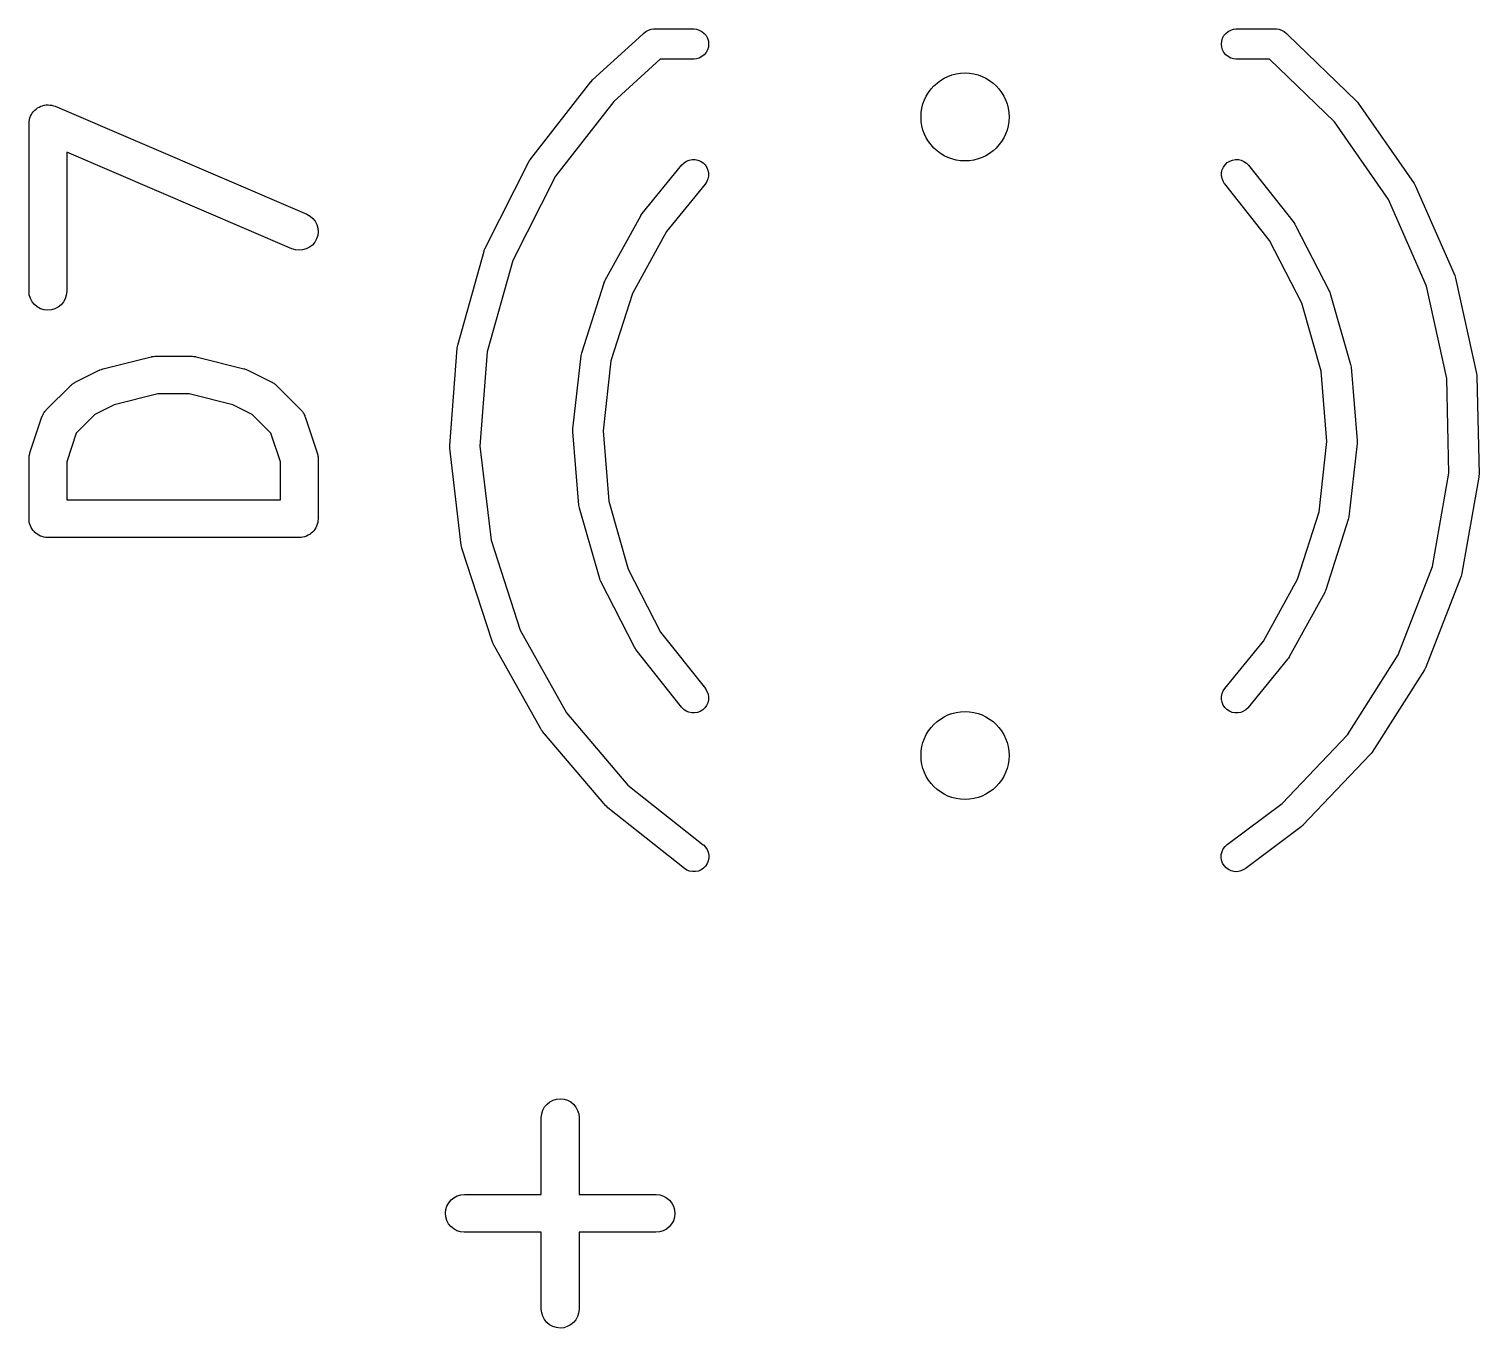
# Model space of a CAD drawing. Extents: x 2.7 to 6.64, y -5.71 to -1.95.
# Drawn here: x 6.4086 to 6.6356, y -3.1416 to -2.9382 of the extents above; entities that cross this region are included whole.
import ezdxf

# ---------------------------------------------------------------- set-up
doc = ezdxf.new("R2010")
doc.units = 0
doc.header["$MEASUREMENT"] = 0
doc.layers.add('BLACK', color=7, linetype='CONTINUOUS')

msp = doc.modelspace()

# ---------------------------------------------------------------- linework, layer by layer
at = {"layer": 'BLACK', "linetype": 'CONTINUOUS'}
for p, q in [((6.49681, -2.94617), (6.50468, -2.93899)), ((6.50468, -2.93899), (6.50478, -2.93887)), ((6.50478, -2.93887), (6.50514, -2.93858)), ((6.50514, -2.93858), (6.50555, -2.93836)), ((6.50555, -2.93836), (6.50599, -2.93822)), ((6.50599, -2.93822), (6.50634, -2.93819)), ((6.50634, -2.93819), (6.51271, -2.93819)), ((6.51271, -2.93819), (6.51306, -2.93822)), ((6.51306, -2.93822), (6.51351, -2.93836)), ((6.51351, -2.93836), (6.51392, -2.93858)), ((6.51392, -2.93858), (6.51428, -2.93887)), ((6.51428, -2.93887), (6.51457, -2.93923)), ((6.51457, -2.93923), (6.51479, -2.93964)), ((6.51479, -2.93964), (6.51493, -2.94009)), ((6.51493, -2.94009), (6.51497, -2.94055)), ((6.59526, -2.94055), (6.59531, -2.94009)), ((6.59531, -2.94009), (6.59544, -2.93964)), ((6.59544, -2.93964), (6.59566, -2.93923)), ((6.59566, -2.93923), (6.59596, -2.93887)), ((6.59596, -2.93887), (6.59632, -2.93858)), ((6.59632, -2.93858), (6.59673, -2.93836)), ((6.59673, -2.93836), (6.59717, -2.93822)), ((6.59717, -2.93822), (6.59752, -2.93819)), ((6.59752, -2.93819), (6.6039, -2.93819)), ((6.6039, -2.93819), (6.60424, -2.93822)), ((6.60424, -2.93822), (6.60469, -2.93836)), ((6.60469, -2.93836), (6.6051, -2.93858)), ((6.6051, -2.93858), (6.60546, -2.93887)), ((6.60546, -2.93887), (6.60559, -2.93903)), ((6.60559, -2.93903), (6.6164, -2.94947)), ((6.51428, -2.94223), (6.51392, -2.94252)), ((6.51457, -2.94187), (6.51428, -2.94223)), ((6.51479, -2.94146), (6.51457, -2.94187)), ((6.51493, -2.94101), (6.51479, -2.94146)), ((6.51497, -2.94055), (6.51493, -2.94101)), ((6.59531, -2.94101), (6.59526, -2.94055)), ((6.59544, -2.94146), (6.59531, -2.94101)), ((6.59566, -2.94187), (6.59544, -2.94146)), ((6.59596, -2.94223), (6.59566, -2.94187)), ((6.59632, -2.94252), (6.59596, -2.94223)), ((6.50739, -2.94291), (6.50014, -2.94953)), ((6.51271, -2.94291), (6.50739, -2.94291)), ((6.51306, -2.94288), (6.51271, -2.94291)), ((6.51351, -2.94274), (6.51306, -2.94288)), ((6.51392, -2.94252), (6.51351, -2.94274)), ((6.59673, -2.94274), (6.59632, -2.94252)), ((6.59717, -2.94288), (6.59673, -2.94274)), ((6.59752, -2.94291), (6.59717, -2.94288)), ((6.60281, -2.94291), (6.59752, -2.94291)), ((6.61296, -2.95271), (6.60281, -2.94291)), ((6.48712, -2.95851), (6.49654, -2.94646)), ((6.49654, -2.94646), (6.49656, -2.94644)), ((6.49656, -2.94644), (6.49669, -2.94631)), ((6.49669, -2.94631), (6.49681, -2.94617)), ((6.40894, -2.9516), (6.40907, -2.95135)), ((6.40907, -2.95135), (6.40908, -2.95134)), ((6.40908, -2.95134), (6.40909, -2.95133)), ((6.40909, -2.95133), (6.40927, -2.95112)), ((6.40927, -2.95112), (6.40945, -2.95091)), ((6.40945, -2.9509), (6.40946, -2.95089)), ((6.40945, -2.95091), (6.40945, -2.9509)), ((6.40946, -2.95089), (6.40968, -2.95072)), ((6.40968, -2.95072), (6.40989, -2.95055)), ((6.40989, -2.95055), (6.4099, -2.95054)), ((6.4099, -2.95054), (6.40991, -2.95054)), ((6.40991, -2.95054), (6.41016, -2.95041)), ((6.41016, -2.95041), (6.4104, -2.95028)), ((6.4104, -2.95028), (6.41041, -2.95028)), ((6.41041, -2.95028), (6.41042, -2.95027)), ((6.41042, -2.95027), (6.41069, -2.9502)), ((6.41069, -2.9502), (6.41096, -2.95012)), ((6.41096, -2.95012), (6.41097, -2.95012)), ((6.41097, -2.95012), (6.41098, -2.95011)), ((6.41098, -2.95011), (6.41125, -2.95009)), ((6.41125, -2.95009), (6.41153, -2.95007)), ((6.41153, -2.95007), (6.41154, -2.95007)), ((6.41154, -2.95007), (6.41155, -2.95007)), ((6.41155, -2.95007), (6.41183, -2.9501)), ((6.41183, -2.9501), (6.4121, -2.95013)), ((6.4121, -2.95013), (6.41211, -2.95013)), ((6.41211, -2.95013), (6.41212, -2.95013)), ((6.41212, -2.95013), (6.41239, -2.95021)), ((6.41239, -2.95021), (6.41266, -2.9503)), ((6.41266, -2.9503), (6.41266, -2.9503)), ((6.41266, -2.9503), (6.41267, -2.9503)), ((6.41267, -2.9503), (6.45204, -2.96718)), ((6.50014, -2.94953), (6.49099, -2.96124)), ((6.6164, -2.94947), (6.61643, -2.94949)), ((6.61643, -2.94949), (6.61656, -2.94966)), ((6.61656, -2.94966), (6.6167, -2.94982)), ((6.6167, -2.94982), (6.62543, -2.96237)), ((6.40856, -2.95296), (6.40859, -2.95268)), ((6.40856, -2.95297), (6.40856, -2.95296)), ((6.40856, -2.95298), (6.40856, -2.95297)), ((6.40856, -2.95302), (6.40856, -2.95298)), ((6.40856, -2.97927), (6.40856, -2.95302)), ((6.40859, -2.95268), (6.40862, -2.9524)), ((6.40862, -2.9524), (6.40863, -2.95239)), ((6.40863, -2.95238), (6.40871, -2.95212)), ((6.40863, -2.95239), (6.40863, -2.95238)), ((6.40871, -2.95212), (6.4088, -2.95186)), ((6.4088, -2.95185), (6.40881, -2.95184)), ((6.4088, -2.95186), (6.4088, -2.95185)), ((6.40881, -2.95184), (6.40894, -2.9516)), ((6.62142, -2.96488), (6.61296, -2.95271)), ((6.44972, -2.97261), (6.41446, -2.9575)), ((6.41446, -2.9575), (6.41446, -2.97927)), ((6.47998, -2.97254), (6.48688, -2.9589)), ((6.48688, -2.9589), (6.48689, -2.95887)), ((6.48689, -2.95887), (6.48701, -2.95869)), ((6.48701, -2.95869), (6.48712, -2.95851)), ((6.50459, -2.96707), (6.51077, -2.95949)), ((6.51077, -2.95949), (6.51079, -2.95947)), ((6.51079, -2.95947), (6.51112, -2.95914)), ((6.51112, -2.95914), (6.5115, -2.95889)), ((6.5115, -2.95889), (6.51193, -2.95872)), ((6.51193, -2.95872), (6.51238, -2.95863)), ((6.51238, -2.95863), (6.51285, -2.95864)), ((6.51285, -2.95864), (6.5133, -2.95873)), ((6.5133, -2.95873), (6.51372, -2.95891)), ((6.51372, -2.95891), (6.5141, -2.95917)), ((6.5141, -2.95917), (6.51443, -2.95949)), ((6.51443, -2.95949), (6.51468, -2.95988)), ((6.51468, -2.95988), (6.51486, -2.9603)), ((6.51486, -2.9603), (6.51495, -2.96076)), ((6.59529, -2.96069), (6.5954, -2.96024)), ((6.5954, -2.96024), (6.59558, -2.95982)), ((6.59558, -2.95982), (6.59585, -2.95944)), ((6.59585, -2.95944), (6.59619, -2.95912)), ((6.59619, -2.95912), (6.59657, -2.95888)), ((6.59657, -2.95888), (6.597, -2.95871)), ((6.597, -2.95871), (6.59746, -2.95863)), ((6.59746, -2.95863), (6.59792, -2.95864)), ((6.59792, -2.95864), (6.59837, -2.95874)), ((6.59837, -2.95874), (6.59879, -2.95892)), ((6.59879, -2.95892), (6.59917, -2.95919)), ((6.59917, -2.95919), (6.59949, -2.95952)), ((6.59949, -2.95952), (6.60664, -2.96856)), ((6.49099, -2.96124), (6.4843, -2.97447)), ((6.51443, -2.96248), (6.50838, -2.96989)), ((6.51468, -2.96209), (6.51443, -2.96248)), ((6.51486, -2.96167), (6.51468, -2.96209)), ((6.51495, -2.96122), (6.51486, -2.96167)), ((6.51495, -2.96076), (6.51495, -2.96122)), ((6.59528, -2.96115), (6.59529, -2.96069)), ((6.59536, -2.9616), (6.59528, -2.96115)), ((6.59552, -2.96203), (6.59536, -2.9616)), ((6.59576, -2.96243), (6.59552, -2.96203)), ((6.59579, -2.96245), (6.59576, -2.96243)), ((6.60279, -2.97131), (6.59579, -2.96245)), ((6.62543, -2.96237), (6.62545, -2.9624)), ((6.62545, -2.9624), (6.62555, -2.96259)), ((6.62555, -2.96259), (6.62566, -2.96278)), ((6.62566, -2.96278), (6.63179, -2.97678)), ((6.62736, -2.97847), (6.62142, -2.96488)), ((6.45204, -2.96718), (6.45208, -2.96719)), ((6.45208, -2.96719), (6.45258, -2.96748)), ((6.50435, -2.96743), (6.50436, -2.9674)), ((6.50436, -2.9674), (6.50448, -2.96724)), ((6.50448, -2.96724), (6.50459, -2.96707)), ((6.45258, -2.96748), (6.45302, -2.96785)), ((6.45302, -2.96785), (6.45337, -2.96831)), ((6.45337, -2.96831), (6.45363, -2.96882)), ((6.45363, -2.96882), (6.45379, -2.96938)), ((6.45379, -2.96938), (6.45383, -2.96995)), ((6.49879, -2.97752), (6.50435, -2.96743)), ((6.60664, -2.96856), (6.60666, -2.96859)), ((6.60666, -2.96859), (6.60677, -2.96877)), ((6.60677, -2.96877), (6.60689, -2.96895)), ((6.60689, -2.96895), (6.61215, -2.9792)), ((6.45331, -2.97158), (6.45293, -2.97202)), ((6.45359, -2.97107), (6.45331, -2.97158)), ((6.45377, -2.97053), (6.45359, -2.97107)), ((6.45383, -2.96995), (6.45377, -2.97053)), ((6.50838, -2.96989), (6.50304, -2.9796)), ((6.60784, -2.98115), (6.60279, -2.97131)), ((6.45027, -2.97278), (6.44972, -2.97261)), ((6.45084, -2.97284), (6.45027, -2.97278)), ((6.45141, -2.9728), (6.45084, -2.97284)), ((6.45197, -2.97264), (6.45141, -2.9728)), ((6.45248, -2.97237), (6.45197, -2.97264)), ((6.45293, -2.97202), (6.45248, -2.97237)), ((6.47569, -2.9877), (6.47981, -2.97297)), ((6.47981, -2.97297), (6.47982, -2.97294)), ((6.47982, -2.97294), (6.4799, -2.97274)), ((6.4799, -2.97274), (6.47998, -2.97254)), ((6.4843, -2.97447), (6.4803, -2.98875)), ((6.49511, -2.98893), (6.49861, -2.97795)), ((6.49861, -2.97795), (6.49862, -2.97791)), ((6.49862, -2.97791), (6.4987, -2.97772)), ((6.4987, -2.97772), (6.49879, -2.97752)), ((6.63055, -2.99295), (6.62736, -2.97847)), ((6.63179, -2.97678), (6.6318, -2.97681)), ((6.6318, -2.97681), (6.63186, -2.97702)), ((6.63186, -2.97702), (6.63193, -2.97722)), ((6.63193, -2.97722), (6.63522, -2.99216)), ((6.40861, -2.97984), (6.40856, -2.97927)), ((6.40878, -2.98039), (6.40861, -2.97984)), ((6.40905, -2.9809), (6.40878, -2.98039)), ((6.40942, -2.98135), (6.40905, -2.9809)), ((6.41395, -2.98093), (6.41358, -2.98137)), ((6.41423, -2.98043), (6.41395, -2.98093)), ((6.4144, -2.97988), (6.41423, -2.98043)), ((6.41446, -2.97931), (6.4144, -2.97988)), ((6.41446, -2.97927), (6.41446, -2.97931)), ((6.50304, -2.9796), (6.49968, -2.99014)), ((6.61215, -2.9792), (6.61216, -2.97923)), ((6.61216, -2.97923), (6.61224, -2.97943)), ((6.61224, -2.97943), (6.61232, -2.97963)), ((6.61232, -2.97963), (6.61548, -2.99071)), ((6.40986, -2.98171), (6.40942, -2.98135)), ((6.41037, -2.98199), (6.40986, -2.98171)), ((6.41092, -2.98216), (6.41037, -2.98199)), ((6.41149, -2.98222), (6.41092, -2.98216)), ((6.41206, -2.98217), (6.41149, -2.98222)), ((6.41262, -2.982), (6.41206, -2.98217)), ((6.41313, -2.98174), (6.41262, -2.982)), ((6.41358, -2.98137), (6.41313, -2.98174)), ((6.61088, -2.99179), (6.60784, -2.98115)), ((6.47565, -2.98791), (6.47569, -2.9877)), ((6.42017, -2.9914), (6.42767, -2.98952)), ((6.42767, -2.98952), (6.42771, -2.98951)), ((6.42771, -2.98951), (6.42776, -2.98951)), ((6.42776, -2.98951), (6.42781, -2.98949)), ((6.42781, -2.98949), (6.42805, -2.98947)), ((6.42805, -2.98947), (6.42828, -2.98944)), ((6.42828, -2.98944), (6.42833, -2.98944)), ((6.42833, -2.98944), (6.42838, -2.98944)), ((6.42838, -2.98944), (6.43401, -2.98944)), ((6.43401, -2.98944), (6.43405, -2.98944)), ((6.43405, -2.98944), (6.4341, -2.98944)), ((6.4341, -2.98944), (6.43415, -2.98944)), ((6.43415, -2.98944), (6.43439, -2.98947)), ((6.43439, -2.98947), (6.43462, -2.9895)), ((6.43462, -2.9895), (6.43467, -2.98952)), ((6.43467, -2.98952), (6.43472, -2.98952)), ((6.43472, -2.98952), (6.44222, -2.9914)), ((6.47443, -3.0034), (6.47561, -2.98815)), ((6.47561, -2.98812), (6.47565, -2.98791)), ((6.47561, -2.98815), (6.47561, -2.98812)), ((6.4803, -2.98875), (6.47916, -3.00353)), ((6.49372, -3.00083), (6.49502, -2.98938)), ((6.49502, -2.98935), (6.49507, -2.98914)), ((6.49502, -2.98938), (6.49502, -2.98935)), ((6.49507, -2.98914), (6.49511, -2.98893)), ((6.41581, -2.9935), (6.41956, -2.99162)), ((6.41956, -2.99162), (6.4196, -2.9916)), ((6.4196, -2.9916), (6.41961, -2.9916)), ((6.41961, -2.9916), (6.41963, -2.99159)), ((6.41963, -2.99159), (6.41989, -2.9915)), ((6.41989, -2.9915), (6.42014, -2.99141)), ((6.42014, -2.99141), (6.42016, -2.9914)), ((6.42016, -2.9914), (6.42017, -2.9914)), ((6.44222, -2.9914), (6.44226, -2.99141)), ((6.44226, -2.99141), (6.44228, -2.99141)), ((6.44228, -2.99141), (6.44229, -2.99142)), ((6.44229, -2.99142), (6.44255, -2.99151)), ((6.44255, -2.99151), (6.4428, -2.99161)), ((6.4428, -2.99161), (6.44281, -2.99162)), ((6.44281, -2.99162), (6.44283, -2.99162)), ((6.44283, -2.99162), (6.44658, -2.9935)), ((6.49968, -2.99014), (6.49844, -3.00113)), ((6.61179, -3.00281), (6.61088, -2.99179)), ((6.61548, -2.99071), (6.61549, -2.99075)), ((6.61549, -2.99075), (6.61553, -2.99096)), ((6.61553, -2.99096), (6.61557, -2.99117)), ((6.61557, -2.99117), (6.61652, -3.00265)), ((6.63522, -2.99216), (6.63522, -2.99219)), ((6.63522, -2.99219), (6.63525, -2.9924)), ((6.4113, -2.9978), (6.41505, -2.99405)), ((6.41505, -2.99405), (6.41508, -2.99402)), ((6.41508, -2.99402), (6.41521, -2.99392)), ((6.41521, -2.99392), (6.41533, -2.9938)), ((6.41533, -2.9938), (6.41543, -2.99374)), ((6.41543, -2.99374), (6.41553, -2.99366)), ((6.41553, -2.99366), (6.41567, -2.99359)), ((6.41567, -2.99359), (6.41581, -2.9935)), ((6.44658, -2.9935), (6.44661, -2.99352)), ((6.44661, -2.99352), (6.44675, -2.99361)), ((6.44675, -2.99361), (6.4469, -2.99368)), ((6.4469, -2.99368), (6.44699, -2.99376)), ((6.44699, -2.99376), (6.4471, -2.99383)), ((6.4471, -2.99383), (6.44722, -2.99394)), ((6.44722, -2.99394), (6.44734, -2.99405)), ((6.44734, -2.99405), (6.45109, -2.9978)), ((6.63087, -3.00777), (6.63055, -2.99295)), ((6.63525, -2.9924), (6.63527, -2.99261)), ((6.63527, -2.99261), (6.6356, -3.0079)), ((6.42875, -2.99534), (6.42192, -2.99705)), ((6.43364, -2.99534), (6.42875, -2.99534)), ((6.44048, -2.99705), (6.43364, -2.99534)), ((6.40871, -3.00458), (6.41058, -2.99895)), ((6.41058, -2.99895), (6.4106, -2.99891)), ((6.4106, -2.99891), (6.41063, -2.99884)), ((6.41063, -2.99884), (6.41066, -2.99875)), ((6.41066, -2.99875), (6.41076, -2.99857)), ((6.41076, -2.99857), (6.41084, -2.99839)), ((6.41084, -2.99839), (6.41089, -2.99832)), ((6.41089, -2.99832), (6.41093, -2.99824)), ((6.41093, -2.99824), (6.41106, -2.99809)), ((6.41106, -2.99809), (6.41118, -2.99793)), ((6.41118, -2.99793), (6.41124, -2.99787)), ((6.41124, -2.99787), (6.4113, -2.9978)), ((6.41888, -2.99856), (6.41597, -3.00148)), ((6.42192, -2.99705), (6.41888, -2.99856)), ((6.44351, -2.99856), (6.44048, -2.99705)), ((6.44643, -3.00148), (6.44351, -2.99856)), ((6.45109, -2.9978), (6.45112, -2.99783)), ((6.45112, -2.99783), (6.45118, -2.9979)), ((6.45118, -2.9979), (6.45124, -2.99796)), ((6.45124, -2.99796), (6.45136, -2.99812)), ((6.45136, -2.99812), (6.45148, -2.99828)), ((6.45148, -2.99828), (6.45152, -2.99836)), ((6.45152, -2.99836), (6.45157, -2.99843)), ((6.45157, -2.99843), (6.45166, -2.99861)), ((6.45166, -2.99861), (6.45175, -2.99879)), ((6.45175, -2.99879), (6.45177, -2.99887)), ((6.45177, -2.99887), (6.45181, -2.99895)), ((6.45181, -2.99895), (6.45368, -3.00458)), ((6.49371, -3.00126), (6.49372, -3.00105)), ((6.49372, -3.00129), (6.49371, -3.00126)), ((6.49372, -3.00105), (6.49372, -3.00083)), ((6.49467, -3.01278), (6.49372, -3.00129)), ((6.49844, -3.00113), (6.49936, -3.01216)), ((6.41597, -3.00148), (6.41446, -3.00599)), ((6.44793, -3.00599), (6.44643, -3.00148)), ((6.47444, -3.00361), (6.47443, -3.0034)), ((6.47444, -3.00383), (6.47444, -3.00361)), ((6.47916, -3.00353), (6.48091, -3.01826)), ((6.61055, -3.01381), (6.61179, -3.00281)), ((6.61651, -3.00311), (6.61522, -3.01457)), ((6.61652, -3.0029), (6.61651, -3.00311)), ((6.61652, -3.00265), (6.61652, -3.00269)), ((6.61652, -3.00269), (6.61652, -3.0029)), ((6.40856, -3.00547), (6.40858, -3.00531)), ((6.40856, -3.00551), (6.40856, -3.00547)), ((6.40856, -3.01489), (6.40856, -3.00551)), ((6.40858, -3.00514), (6.40861, -3.00502)), ((6.40858, -3.00531), (6.40858, -3.00514)), ((6.40861, -3.00502), (6.40862, -3.0049)), ((6.40862, -3.0049), (6.40867, -3.00474)), ((6.40867, -3.00474), (6.40871, -3.00458)), ((6.41446, -3.00599), (6.41446, -3.01193)), ((6.44793, -3.01193), (6.44793, -3.00599)), ((6.45368, -3.00458), (6.4537, -3.00462)), ((6.4537, -3.00462), (6.45373, -3.00478)), ((6.45373, -3.00478), (6.45378, -3.00494)), ((6.45378, -3.00494), (6.45379, -3.00506)), ((6.45379, -3.00506), (6.45382, -3.00518)), ((6.45382, -3.00518), (6.45382, -3.00535)), ((6.45382, -3.00535), (6.45383, -3.00551)), ((6.45383, -3.00551), (6.45383, -3.01489)), ((6.47444, -3.00386), (6.47444, -3.00383)), ((6.47625, -3.01904), (6.47444, -3.00386)), ((6.6283, -3.02237), (6.63087, -3.00777)), ((6.63558, -3.00815), (6.63556, -3.00836)), ((6.6356, -3.00793), (6.63558, -3.00815)), ((6.6356, -3.0079), (6.6356, -3.00793)), ((6.63556, -3.00836), (6.63291, -3.02342)), ((6.41446, -3.01193), (6.44793, -3.01193)), ((6.49471, -3.01299), (6.49467, -3.01278)), ((6.49936, -3.01216), (6.5024, -3.02279)), ((6.40859, -3.01516), (6.40856, -3.01489)), ((6.45383, -3.01493), (6.4538, -3.0152)), ((6.45383, -3.01489), (6.45383, -3.01491)), ((6.45383, -3.01491), (6.45383, -3.01491)), ((6.45383, -3.01491), (6.45383, -3.01491)), ((6.45383, -3.01491), (6.45383, -3.01493)), ((6.49474, -3.0132), (6.49471, -3.01299)), ((6.49475, -3.01323), (6.49474, -3.0132)), ((6.49792, -3.02431), (6.49475, -3.01323)), ((6.60719, -3.02435), (6.61055, -3.01381)), ((6.61512, -3.01502), (6.61163, -3.026)), ((6.61517, -3.01481), (6.61512, -3.01502)), ((6.61521, -3.0146), (6.61517, -3.01481)), ((6.61522, -3.01457), (6.61521, -3.0146)), ((6.40861, -3.01544), (6.40859, -3.01516)), ((6.40861, -3.01545), (6.40861, -3.01544)), ((6.40861, -3.01546), (6.40861, -3.01545)), ((6.40869, -3.01572), (6.40861, -3.01546)), ((6.40877, -3.01599), (6.40869, -3.01572)), ((6.40878, -3.016), (6.40877, -3.01599)), ((6.40878, -3.01601), (6.40878, -3.016)), ((6.40891, -3.01626), (6.40878, -3.01601)), ((6.40904, -3.0165), (6.40891, -3.01626)), ((6.40905, -3.01651), (6.40904, -3.0165)), ((6.40905, -3.01652), (6.40905, -3.01651)), ((6.40923, -3.01674), (6.40905, -3.01652)), ((6.4094, -3.01695), (6.40923, -3.01674)), ((6.40941, -3.01696), (6.4094, -3.01695)), ((6.40942, -3.01697), (6.40941, -3.01696)), ((6.40963, -3.01714), (6.40942, -3.01697)), ((6.40984, -3.01732), (6.40963, -3.01714)), ((6.40985, -3.01733), (6.40984, -3.01732)), ((6.40986, -3.01733), (6.40985, -3.01733)), ((6.4101, -3.01747), (6.40986, -3.01733)), ((6.4525, -3.01736), (6.45225, -3.01748)), ((6.45251, -3.01735), (6.4525, -3.01736)), ((6.45252, -3.01735), (6.45251, -3.01735)), ((6.45273, -3.01717), (6.45252, -3.01735)), ((6.45295, -3.017), (6.45273, -3.01717)), ((6.45296, -3.01698), (6.45295, -3.01699)), ((6.45295, -3.01699), (6.45295, -3.017)), ((6.45314, -3.01677), (6.45296, -3.01698)), ((6.45332, -3.01655), (6.45314, -3.01677)), ((6.45333, -3.01654), (6.45332, -3.01654)), ((6.45332, -3.01654), (6.45332, -3.01655)), ((6.45346, -3.01629), (6.45333, -3.01654)), ((6.4536, -3.01605), (6.45346, -3.01629)), ((6.45369, -3.01576), (6.4536, -3.01603)), ((6.4536, -3.01603), (6.4536, -3.01604)), ((6.4536, -3.01604), (6.4536, -3.01605)), ((6.45377, -3.0155), (6.45369, -3.01576)), ((6.4538, -3.0152), (6.45377, -3.01548)), ((6.45377, -3.01548), (6.45377, -3.01549)), ((6.45377, -3.01549), (6.45377, -3.0155)), ((6.41035, -3.0176), (6.4101, -3.01747)), ((6.41036, -3.0176), (6.41035, -3.0176)), ((6.41037, -3.01761), (6.41036, -3.0176)), ((6.41063, -3.01769), (6.41037, -3.01761)), ((6.4109, -3.01777), (6.41063, -3.01769)), ((6.41091, -3.01777), (6.4109, -3.01777)), ((6.41092, -3.01778), (6.41091, -3.01777)), ((6.41119, -3.01781), (6.41092, -3.01778)), ((6.41147, -3.01784), (6.41119, -3.01781)), ((6.41149, -3.01784), (6.41147, -3.01784)), ((6.41151, -3.01784), (6.41149, -3.01784)), ((6.41149, -3.01784), (6.41149, -3.01784)), ((6.41149, -3.01784), (6.41149, -3.01784)), ((6.45088, -3.01784), (6.41151, -3.01784)), ((6.45116, -3.01781), (6.45088, -3.01784)), ((6.45143, -3.01779), (6.45116, -3.01781)), ((6.45144, -3.01778), (6.45143, -3.01779)), ((6.45145, -3.01778), (6.45144, -3.01778)), ((6.45172, -3.0177), (6.45145, -3.01778)), ((6.45199, -3.01762), (6.45172, -3.0177)), ((6.452, -3.01762), (6.45199, -3.01762)), ((6.45201, -3.01762), (6.452, -3.01762)), ((6.45225, -3.01748), (6.45201, -3.01762)), ((6.47629, -3.01925), (6.47625, -3.01904)), ((6.47634, -3.01946), (6.47629, -3.01925)), ((6.47635, -3.01949), (6.47634, -3.01946)), ((6.48107, -3.03404), (6.47635, -3.01949)), ((6.48091, -3.01826), (6.48549, -3.03236)), ((6.5024, -3.02279), (6.50745, -3.03264)), ((6.62294, -3.0362), (6.6283, -3.02237)), ((6.63279, -3.02386), (6.62726, -3.03812)), ((6.63285, -3.02366), (6.63279, -3.02386)), ((6.63291, -3.02345), (6.63285, -3.02366)), ((6.63291, -3.02342), (6.63291, -3.02345)), ((6.498, -3.02451), (6.49792, -3.02431)), ((6.49808, -3.02471), (6.498, -3.02451)), ((6.49809, -3.02474), (6.49808, -3.02471)), ((6.50335, -3.035), (6.49809, -3.02474)), ((6.60185, -3.03405), (6.60719, -3.02435)), ((6.61144, -3.02642), (6.60588, -3.03652)), ((6.61153, -3.02623), (6.61144, -3.02642)), ((6.61162, -3.02603), (6.61153, -3.02623)), ((6.61163, -3.026), (6.61162, -3.02603)), ((6.48549, -3.03236), (6.49272, -3.0453)), ((6.50745, -3.03264), (6.51446, -3.04149)), ((6.48115, -3.03423), (6.48107, -3.03404)), ((6.48123, -3.03443), (6.48115, -3.03423)), ((6.48125, -3.03446), (6.48123, -3.03443)), ((6.48871, -3.04781), (6.48125, -3.03446)), ((6.50347, -3.03518), (6.50335, -3.035)), ((6.50358, -3.03536), (6.50347, -3.03518)), ((6.5036, -3.03539), (6.50358, -3.03536)), ((6.51075, -3.04442), (6.5036, -3.03539)), ((6.5958, -3.04146), (6.60185, -3.03405)), ((6.60564, -3.03687), (6.59946, -3.04445)), ((6.60575, -3.03671), (6.60564, -3.03687)), ((6.60587, -3.03655), (6.60575, -3.03671)), ((6.60588, -3.03652), (6.60587, -3.03655)), ((6.615, -3.04872), (6.62294, -3.0362)), ((6.62706, -3.03853), (6.61887, -3.05145)), ((6.62715, -3.03834), (6.62706, -3.03853)), ((6.62725, -3.03815), (6.62715, -3.03834)), ((6.62726, -3.03812), (6.62725, -3.03815)), ((6.51446, -3.04149), (6.51448, -3.04152)), ((6.51448, -3.04152), (6.51472, -3.04191)), ((6.51472, -3.04191), (6.51488, -3.04234)), ((6.59528, -3.04273), (6.59537, -3.04227)), ((6.59537, -3.04227), (6.59555, -3.04185)), ((6.59555, -3.04185), (6.5958, -3.04146)), ((6.51107, -3.04476), (6.51075, -3.04442)), ((6.51439, -3.0445), (6.51406, -3.04482)), ((6.51466, -3.04413), (6.51439, -3.0445)), ((6.51485, -3.04371), (6.51466, -3.04413)), ((6.51495, -3.04326), (6.51485, -3.04371)), ((6.51488, -3.04234), (6.51496, -3.04279)), ((6.51496, -3.04279), (6.51495, -3.04326)), ((6.59528, -3.04319), (6.59528, -3.04273)), ((6.59537, -3.04364), (6.59528, -3.04319)), ((6.59555, -3.04407), (6.59537, -3.04364)), ((6.5958, -3.04445), (6.59555, -3.04407)), ((6.59613, -3.04478), (6.5958, -3.04445)), ((6.59944, -3.04448), (6.59911, -3.0448)), ((6.59946, -3.04445), (6.59944, -3.04448)), ((6.49272, -3.0453), (6.50232, -3.0566)), ((6.51145, -3.04502), (6.51107, -3.04476)), ((6.51187, -3.0452), (6.51145, -3.04502)), ((6.51232, -3.0453), (6.51187, -3.0452)), ((6.51278, -3.04531), (6.51232, -3.0453)), ((6.51324, -3.04523), (6.51278, -3.04531)), ((6.51367, -3.04507), (6.51324, -3.04523)), ((6.51406, -3.04482), (6.51367, -3.04507)), ((6.59651, -3.04504), (6.59613, -3.04478)), ((6.59693, -3.04521), (6.59651, -3.04504)), ((6.59738, -3.04531), (6.59693, -3.04521)), ((6.59785, -3.04531), (6.59738, -3.04531)), ((6.5983, -3.04522), (6.59785, -3.04531)), ((6.59873, -3.04505), (6.5983, -3.04522)), ((6.59911, -3.0448), (6.59873, -3.04505)), ((6.48883, -3.04799), (6.48871, -3.04781)), ((6.48895, -3.04816), (6.48883, -3.04799)), ((6.48897, -3.04819), (6.48895, -3.04816)), ((6.49887, -3.05984), (6.48897, -3.04819)), ((6.60476, -3.05949), (6.615, -3.04872)), ((6.61858, -3.05181), (6.60804, -3.06289)), ((6.61872, -3.05164), (6.61858, -3.05181)), ((6.61885, -3.05147), (6.61872, -3.05164)), ((6.61887, -3.05145), (6.61885, -3.05147)), ((6.50232, -3.0566), (6.51412, -3.06596)), ((6.49903, -3.05998), (6.49887, -3.05984)), ((6.49918, -3.06014), (6.49903, -3.05998)), ((6.49921, -3.06016), (6.49918, -3.06014)), ((6.51119, -3.06966), (6.49921, -3.06016)), ((6.59617, -3.06592), (6.60476, -3.05949)), ((6.60775, -3.06315), (6.599, -3.0697)), ((6.60788, -3.06303), (6.60775, -3.06315)), ((6.60802, -3.06291), (6.60788, -3.06303)), ((6.60804, -3.06289), (6.60802, -3.06291)), ((6.51412, -3.06596), (6.51415, -3.06598)), ((6.51415, -3.06598), (6.51447, -3.0663)), ((6.51447, -3.0663), (6.51473, -3.06669)), ((6.51473, -3.06669), (6.51491, -3.06711)), ((6.51491, -3.06711), (6.515, -3.06756)), ((6.59525, -3.06746), (6.59536, -3.06702)), ((6.59536, -3.06702), (6.59555, -3.0666)), ((6.59555, -3.0666), (6.59583, -3.06623)), ((6.59583, -3.06623), (6.59617, -3.06592)), ((6.51449, -3.06929), (6.51417, -3.06962)), ((6.51475, -3.0689), (6.51449, -3.06929)), ((6.51492, -3.06848), (6.51475, -3.0689)), ((6.51501, -3.06802), (6.51492, -3.06848)), ((6.515, -3.06756), (6.51501, -3.06802)), ((6.59522, -3.06792), (6.59525, -3.06746)), ((6.59529, -3.06838), (6.59522, -3.06792)), ((6.59545, -3.06882), (6.59529, -3.06838)), ((6.59568, -3.06921), (6.59545, -3.06882)), ((6.59599, -3.06955), (6.59568, -3.06921)), ((6.59636, -3.06983), (6.59599, -3.06955)), ((6.51157, -3.06991), (6.51119, -3.06966)), ((6.512, -3.07008), (6.51157, -3.06991)), ((6.51245, -3.07016), (6.512, -3.07008)), ((6.51292, -3.07016), (6.51245, -3.07016)), ((6.51337, -3.07006), (6.51292, -3.07016)), ((6.51379, -3.06988), (6.51337, -3.07006)), ((6.51417, -3.06962), (6.51379, -3.06988)), ((6.59678, -3.07003), (6.59636, -3.06983)), ((6.59722, -3.07014), (6.59678, -3.07003)), ((6.59768, -3.07017), (6.59722, -3.07014)), ((6.59814, -3.0701), (6.59768, -3.07017)), ((6.59857, -3.06995), (6.59814, -3.0701)), ((6.59897, -3.06972), (6.59857, -3.06995)), ((6.599, -3.0697), (6.59897, -3.06972)), ((6.49063, -3.10594), (6.49118, -3.10578)), ((6.49118, -3.10578), (6.49175, -3.10573)), ((6.49175, -3.10573), (6.49233, -3.10579)), ((6.49233, -3.10579), (6.49288, -3.10596)), ((6.48878, -3.10864), (6.48884, -3.10807)), ((6.48884, -3.10807), (6.48902, -3.10752)), ((6.48902, -3.10752), (6.4893, -3.10701)), ((6.4893, -3.10701), (6.48967, -3.10657)), ((6.48967, -3.10657), (6.49012, -3.10621)), ((6.49012, -3.10621), (6.49063, -3.10594)), ((6.49288, -3.10596), (6.49338, -3.10623)), ((6.49338, -3.10623), (6.49383, -3.1066)), ((6.49383, -3.1066), (6.49419, -3.10705)), ((6.49419, -3.10705), (6.49446, -3.10755)), ((6.49446, -3.10755), (6.49463, -3.10811)), ((6.49463, -3.10811), (6.49469, -3.10868)), ((6.48878, -3.10868), (6.48878, -3.10864)), ((6.48878, -3.12073), (6.48878, -3.10868)), ((6.49469, -3.10868), (6.49469, -3.12073)), ((6.47429, -3.12203), (6.47465, -3.12158)), ((6.47465, -3.12158), (6.4751, -3.12122)), ((6.4751, -3.12122), (6.47561, -3.12095)), ((6.47561, -3.12095), (6.47616, -3.12078)), ((6.47616, -3.12078), (6.47673, -3.12073)), ((6.47673, -3.12073), (6.48878, -3.12073)), ((6.49469, -3.12073), (6.50673, -3.12073)), ((6.50673, -3.12073), (6.50677, -3.12073)), ((6.50677, -3.12073), (6.50734, -3.12079)), ((6.50734, -3.12079), (6.50789, -3.12096)), ((6.50789, -3.12096), (6.5084, -3.12124)), ((6.5084, -3.12124), (6.50884, -3.12161)), ((6.50884, -3.12161), (6.5092, -3.12206)), ((6.47378, -3.12366), (6.47384, -3.12308)), ((6.47383, -3.12423), (6.47378, -3.12366)), ((6.47384, -3.12308), (6.47401, -3.12253)), ((6.47401, -3.12253), (6.47429, -3.12203)), ((6.5092, -3.12206), (6.50947, -3.12257)), ((6.50947, -3.12257), (6.50963, -3.12312)), ((6.50968, -3.1237), (6.50962, -3.12427)), ((6.50963, -3.12312), (6.50968, -3.1237)), ((6.474, -3.12478), (6.47383, -3.12423)), ((6.47426, -3.1253), (6.474, -3.12478)), ((6.47462, -3.12574), (6.47426, -3.1253)), ((6.47507, -3.12611), (6.47462, -3.12574)), ((6.47557, -3.12639), (6.47507, -3.12611)), ((6.50836, -3.12614), (6.50786, -3.12641)), ((6.50881, -3.12577), (6.50836, -3.12614)), ((6.50918, -3.12533), (6.50881, -3.12577)), ((6.50945, -3.12482), (6.50918, -3.12533)), ((6.50962, -3.12427), (6.50945, -3.12482)), ((6.47612, -3.12657), (6.47557, -3.12639)), ((6.47669, -3.12663), (6.47612, -3.12657)), ((6.47673, -3.12663), (6.47669, -3.12663)), ((6.48878, -3.12663), (6.47673, -3.12663)), ((6.48878, -3.13868), (6.48878, -3.12663)), ((6.50673, -3.12663), (6.49469, -3.12663)), ((6.49469, -3.12663), (6.49469, -3.13868)), ((6.5073, -3.12657), (6.50673, -3.12663)), ((6.50786, -3.12641), (6.5073, -3.12657)), ((6.48884, -3.13925), (6.48878, -3.13868)), ((6.489, -3.1398), (6.48884, -3.13925)), ((6.48927, -3.14031), (6.489, -3.1398)), ((6.49445, -3.13984), (6.49417, -3.14034)), ((6.49462, -3.13929), (6.49445, -3.13984)), ((6.49468, -3.13872), (6.49462, -3.13929)), ((6.49469, -3.13868), (6.49468, -3.13872)), ((6.48964, -3.14076), (6.48927, -3.14031)), ((6.49008, -3.14112), (6.48964, -3.14076)), ((6.49059, -3.1414), (6.49008, -3.14112)), ((6.49114, -3.14157), (6.49059, -3.1414)), ((6.49171, -3.14163), (6.49114, -3.14157)), ((6.49229, -3.14158), (6.49171, -3.14163)), ((6.49284, -3.14141), (6.49229, -3.14158)), ((6.49335, -3.14115), (6.49284, -3.14141)), ((6.4938, -3.14079), (6.49335, -3.14115)), ((6.49417, -3.14034), (6.4938, -3.14079))]:
    msp.add_line(p, q, dxfattribs=at)
at = {"layer": 'BLACK'}
for centre in [(6.55512, -2.95197), (6.55512, -3.05197)]:
    msp.add_circle(centre, 0.00689, dxfattribs=at)

doc.saveas('drawing.dxf')
